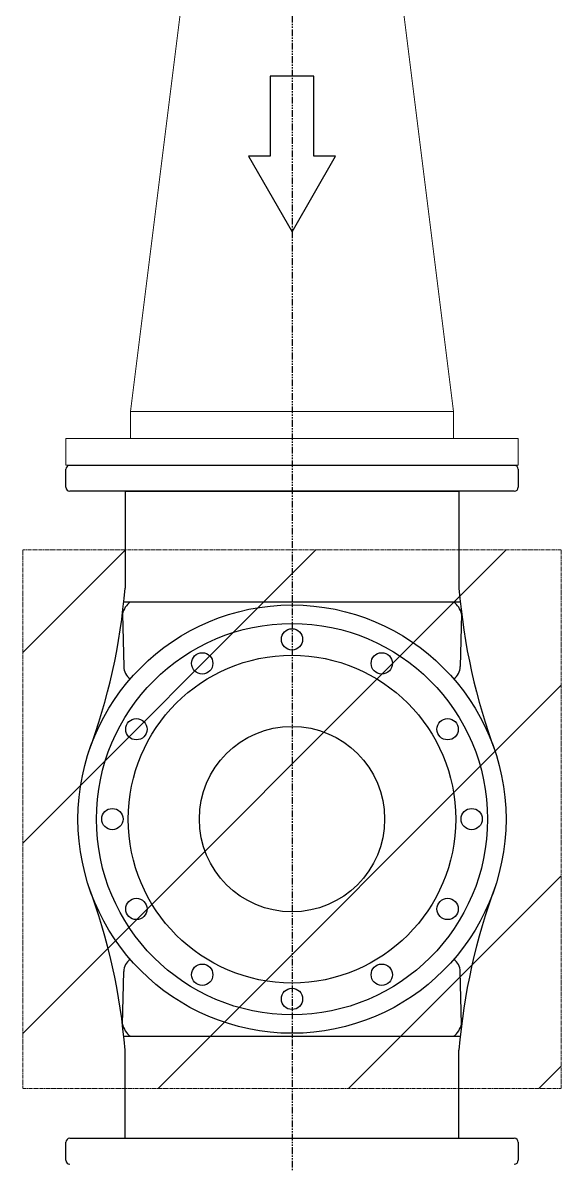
# Model space of a CAD drawing. Header units: inches. Extents: x 86328 to 235202, y 68629 to 184293.
# Drawn here: x 161251 to 162251, y 128245 to 130363 of the extents above; entities that cross this region are included whole.
import ezdxf

# ---------------------------------------------------------------- set-up
doc = ezdxf.new("R2010")
doc.units = ezdxf.units.IN
doc.header["$MEASUREMENT"] = 0
doc.linetypes.add('HIDDEN', pattern=[0.375, 0.25, -0.125])
doc.linetypes.add('PHANTOM2', pattern=[1.25, 0.625, -0.125, 0.125, -0.125, 0.125, -0.125])
doc.layers.add('DIM', color=251, linetype='Continuous', lineweight=0)
doc.layers.add('ID_LEGEND', color=3, linetype='Continuous')
doc.layers.add('PIPE', color=3, linetype='Continuous')

msp = doc.modelspace()

# ---------------------------------------------------------------- linework, layer by layer
at = {"color": 8, "linetype": 'PHANTOM2', "ltscale": 20}
msp.add_line((161751.3, 146225.9), (161751.3, 122881.3), dxfattribs=at)
at = {"color": 8}
for p, q in [((161791.8, 130263.8), (161710.8, 130263.8)), ((161710.8, 130263.8), (161710.8, 130115.4)), ((161791.8, 130115.4), (161791.8, 130263.8)), ((161710.8, 130115.4), (161670.3, 130115.4)), ((161670.3, 130115.4), (161751.3, 129974.8)), ((161751.3, 129974.8), (161832.3, 130115.4)), ((161832.3, 130115.4), (161791.8, 130115.4))]:
    msp.add_line(p, q, dxfattribs=at)
at = {"color": 8, "lineweight": -3, "ltscale": 5}
for p, q in [((161331.3, 129500.9), (161331.3, 129534.4)), ((161338.5, 129541.7), (162164.1, 129541.7)), ((162171.3, 129534.4), (162171.3, 129500.9)), ((162164.1, 129493.7), (161338.5, 129493.7)), ((161338.5, 128292.6), (162164.1, 128292.6)), ((161331.3, 128251.8), (161331.3, 128285.3)), ((162171.3, 128285.3), (162171.3, 128251.8))]:
    msp.add_line(p, q, dxfattribs=at)
for centre, start, end in [((161338.5, 129534.4), 90, 180), ((162164.1, 129534.4), 0, 90), ((161338.5, 129500.9), 180, 270), ((162164.1, 129500.9), 270, 0), ((161338.5, 128285.3), 90, 180), ((162164.1, 128285.3), 0, 90), ((161338.5, 128251.8), 180, 270), ((162164.1, 128251.8), 270, 0)]:
    msp.add_arc(centre, 7.24, start, end, dxfattribs=at)
at = {"layer": 'DIM', "color": 8, "linetype": 'Continuous', "ltscale": 10}
for p, q in [((161451.3, 129641.7), (161576.3, 130641.7)), ((162051.3, 129641.7), (161926.3, 130641.7)), ((161451.3, 129591.7), (161451.3, 129641.7)), ((162051.3, 129641.7), (161451.3, 129641.7)), ((162051.3, 129591.7), (162051.3, 129641.7)), ((162171.3, 129591.7), (161331.3, 129591.7)), ((161331.3, 129591.7), (161331.3, 129541.7)), ((162051.3, 129591.7), (161451.3, 129591.7)), ((162171.3, 129541.7), (162171.3, 129591.7)), ((161331.3, 129541.7), (162171.3, 129541.7))]:
    msp.add_line(p, q, dxfattribs=at)
at = {"layer": 'DIM', "color": 8, "linetype": 'HIDDEN', "ltscale": 7}
for p, q in [((162251.3, 129385), (161251.3, 129385)), ((161251.3, 129385), (161251.3, 128385)), ((162251.3, 128385), (162251.3, 129385)), ((161251.3, 128385), (162251.3, 128385))]:
    msp.add_line(p, q, dxfattribs=at)
at = {"layer": 'DIM', "color": 8, "linetype": 'Continuous'}
for p, q in [((161251.3, 129194.2), (161442.2, 129385)), ((161251.3, 128840.6), (161795.7, 129385)), ((161251.3, 128487.1), (162149.3, 129385)), ((161502.8, 128385), (162251.3, 129133.5)), ((161856.4, 128385), (162251.3, 128779.9)), ((162209.9, 128385), (162251.3, 128426.4))]:
    msp.add_line(p, q, dxfattribs=at)
at = {"layer": 'ID_LEGEND', "color": 8}
msp.add_circle((161751.3, 128885), 172.1, dxfattribs=at)
at = {"layer": 'PIPE', "color": 8}
for p, q in [((161441.2, 129493.7), (161441.2, 129313.8)), ((161441.2, 129493.7), (162061.4, 129493.7)), ((162061.4, 129493.7), (162061.4, 129313.8)), ((161438.8, 129288.2), (162063.8, 129288.2)), ((161436.3, 129265.7), (161438.8, 129168.1)), ((162066.3, 129265.7), (162063.8, 129168.1)), ((161436.3, 128504.4), (161438.8, 128602)), ((162066.3, 128504.4), (162063.8, 128602)), ((161438.8, 128481.9), (162063.8, 128481.9)), ((161441.2, 128292.6), (161441.2, 128456.3)), ((162061.4, 128292.6), (162061.4, 128456.3)), ((161441.2, 128292.6), (162061.4, 128292.6))]:
    msp.add_line(p, q, dxfattribs=at)
for centre, radius in [((161751.3, 128885), 397.5), ((161751.3, 128885), 363.2), ((161751.3, 129218.7), 19.8), ((161751.3, 128885), 304.2), ((161584.5, 129174), 19.8), ((161918.1, 129174), 19.8), ((161462.3, 129051.9), 19.8), ((162040.3, 129051.9), 19.8), ((161417.6, 128885), 19.8), ((162085, 128885), 19.8), ((161462.3, 128718.2), 19.8), ((162040.3, 128718.2), 19.8), ((161584.5, 128596.1), 19.8), ((161918.1, 128596.1), 19.8), ((161751.3, 128551.4), 19.8)]:
    msp.add_circle(centre, radius, dxfattribs=at)
for centre, radius, start, end in [((160300.3, 129407), 1144.7, 339.6588, 355.3314), ((163202.3, 129407), 1144.7, 184.6686, 200.3412), ((161477.3, 129254.9), 42.5, 128.4992, 165.2516), ((162025.3, 129254.9), 42.5, 14.7484, 51.5008), ((161465.3, 129167.6), 26.5, 178.8653, 237.0344), ((162037.3, 129167.6), 26.5, 302.9656, 1.1347), ((160300.3, 128363.1), 1144.7, 4.6686, 20.3412), ((163202.3, 128363.1), 1144.7, 159.6588, 175.3314), ((161465.3, 128602.5), 26.5, 122.9656, 181.1347), ((162037.3, 128602.5), 26.5, 358.8653, 57.0344), ((161477.3, 128515.2), 42.5, 194.7484, 231.5008), ((162025.3, 128515.2), 42.5, 308.4992, 345.2516)]:
    msp.add_arc(centre, radius, start, end, dxfattribs=at)

doc.saveas('drawing.dxf')
